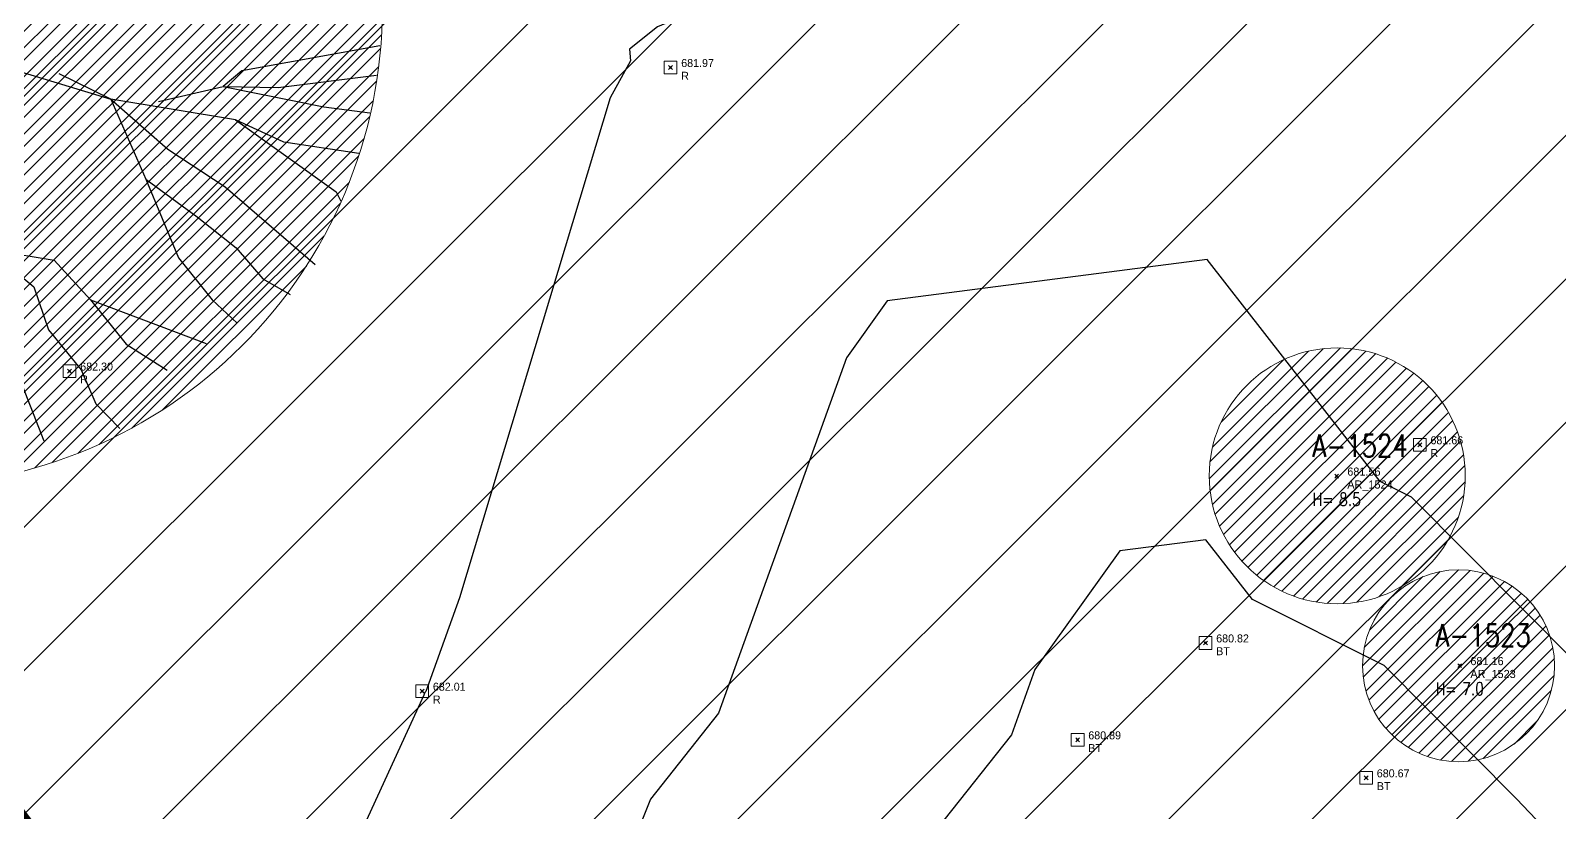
# Model space of a CAD drawing. Extents: x 350769 to 354978, y 6304672 to 6307963.
# Drawn here: x 352335.83 to 352359.71, y 6305961.51 to 6305973.74 of the extents above; entities that cross this region are included whole.
import ezdxf

# ---------------------------------------------------------------- set-up
doc = ezdxf.new("R2010")
doc.units = 0
doc.header["$PDMODE"] = 35
doc.header["$PDSIZE"] = 0.03
doc.linetypes.add('CONTINUOS', pattern=[0])
doc.linetypes.add('DASHDOT', pattern=[1, 0.5, -0.25, 0, -0.25])
doc.layers.get('0').update_dxf_attribs({"linetype": 'CONTINUOUS'})
doc.layers.get('Defpoints').update_dxf_attribs({"linetype": 'CONTINUOUS'})
for name, color, linetype in [('02_Geo ext_Acotamiento', 7, 'CONTINUOUS'), ('03_Pav ext_HCV', 34, 'CONTINUOUS'), ('03_Pav ext_Vereda HC', 42, 'CONTINUOUS'), ('03_S2_Pav ext_Borde vereda', 7, 'CONTINUOUS'), ('1-ARBOL H1', 7, 'CONTINUOUS'), ('1-ARBOL H2', 1, 'CONTINUOUS'), ('1-ARBOL H3', 241, 'CONTINUOUS'), ('1-ARBOL NOMBRE', 3, 'CONTINUOUS'), ('1-ARBOL PTO', 7, 'CONTINUOUS'), ('2-ACHURADO EDIFICACION', 252, 'CONTINUOUS'), ('C-TINN', 5, 'CONTINUOUS'), ('C-TOPO-MINR', 8, 'CONTINUOUS'), ('Paisajismo', 253, 'CONTINUOUS'), ('V-NODE-TEXT DIC 2012', 31, 'CONTINUOUS')]:
    doc.layers.add(name, color=color, linetype=linetype)
doc.layers.add('0_ASD_LINEA OFICIAL', color=253, linetype='DASHDOT', lineweight=20)
doc.layers.add('0_ASD_TOPOGRAFIA_ELEMENTOS', color=7, linetype='CONTINUOS', lineweight=5, true_color=0xbdbdbd)
doc.styles.add('ROMANS', font='romans.shx', dxfattribs={"width": 0.65})
doc.dimstyles.new('Principal', dxfattribs={"dimscale": 0, "dimtxt": 2, "dimasz": 2, "dimexe": 1, "dimexo": 1, "dimtad": 1, "dimrnd": 0.05, "dimzin": 1, "dimtxsty": 'ROMANS', "dimcen": 2.5, "dimclrt": 2, "dimaunit": 2, "dimadec": 0, "dimazin": 0, "dimtfac": 1, "dimtmove": 0, "dimatfit": 3, "dimfxl": 1, "dimfxlon": 1, "dimarcsym": 0})

# ---------------------------------------------------------------- blocks, each defined once
blk = doc.blocks.new('*D1079')
at = {"layer": '02_Geo ext_Acotamiento', "color": 0, "lineweight": -2, "transparency": 16777216}
blk.add_line((352275.9834041503, 6305950.408022937), (352270.2940694395, 6305949.519274759), dxfattribs=at)
at = {"layer": '02_Geo ext_Acotamiento', "color": 0, "transparency": 16777216}
blk.add_solid([(352270.2683459033, 6305949.68394436), (352270.3197929759, 6305949.354605158), (352269.3060518341, 6305949.364933541)], dxfattribs=at)
at = {"layer": 'Defpoints', "color": 0, "transparency": 16777216}
for p in [(352392.8269086607, 6305968.660500091), (352269.3060518341, 6305949.364933541)]:
    blk.add_point(p, dxfattribs=at)
at = {"layer": '02_Geo ext_Acotamiento', "color": 2, "transparency": 16777216, "insert": (352273.6384944128, 6305950.96046438), "char_height": 1, "attachment_point": 5, "rotation": 8.878591050159264, "style": 'ROMANS'}
blk.add_mtext('R125,00', dxfattribs=at)
blk = doc.blocks.new('*D1156')
at = {"layer": '02_Geo ext_Acotamiento', "color": 0, "lineweight": -2, "transparency": 16777216}
blk.add_line((352265.1263020157, 6305940.537977832), (352259.5027200941, 6305939.299539646), dxfattribs=at)
at = {"layer": '02_Geo ext_Acotamiento', "color": 0, "transparency": 16777216}
blk.add_solid([(352259.466875284, 6305939.462306128), (352259.5385649044, 6305939.136773165), (352258.5261212075, 6305939.084470786)], dxfattribs=at)
at = {"layer": 'Defpoints', "color": 0, "transparency": 16777216}
for p in [(352392.8269086622, 6305968.660500089), (352258.5261212075, 6305939.084470786)]:
    blk.add_point(p, dxfattribs=at)
at = {"layer": '02_Geo ext_Acotamiento', "color": 2, "transparency": 16777216, "insert": (352262.7517488983, 6305940.944537443), "char_height": 1, "attachment_point": 5, "rotation": 12.419567213945234, "style": 'ROMANS'}
blk.add_mtext('R137,50', dxfattribs=at)
blk = doc.blocks.new('A$C27410629')
at = {"true_color": 0x136734, "transparency": 33554559}
h = blk.add_hatch(dxfattribs=at)
h.set_pattern_fill('ANSI31', color=116, scale=0.5)
h.set_pattern_definition([(45, (-8759.562515186517, -519.1035735587502), (-1.122532015133644, 1.122532015133644), [])])
h.paths.add_polyline_path([(137.5068959888558, 1252.464406617455, 0.1176268807227723), (109.8147584422568, 1254.193915082657, 0.06692451075002814), (94.44469839795602, 1249.334472017372, 0.3153492887079504), (64.30173641118381, 1196.270282113329, 0.02268268711599586), (65.7292635223912, 1185.310127003227), (112.3603922077091, 1218.953454515778), (153.4782689701005, 1161.962272479494), (172.1053089193083, 1139.480769404351), (187.9579650288579, 1141.807885415954), (193.565073162812, 1120.465553675225), (224.197974734232, 1050.129297271156), (250.6203797236194, 989.4787086543838), (268.1526288855184, 972.7353945672494, 7.254700715645028e-06), (291.4898137452492, 983.2987389690225), (238.1945199318034, 1105.633967029937), (205.2934048173047, 1181.112163638985), (177.0531538182076, 1197.651557407602)])
at = {"true_color": 0xf8d731, "transparency": 33554559}
h = blk.add_hatch(dxfattribs=at)
h.set_pattern_fill('ANSI31', color=40, scale=0.5)
h.set_pattern_definition([(45, (-8562.389606185756, -452.7772535526492), (-1.122532015133644, 1.122532015133644), [])])
h.paths.add_polyline_path([(112.3603922079938, 1218.953454516186), (65.72926352267586, 1185.310127003635, 0.04113116297929446), (70.93430501728926, 1165.446933868518, 0.01403462391349817), (80.53034666708209, 1140.452970316796), (85.58360470618118, 1125.976145258928), (117.4026874122528, 1137.08554251631), (153.4782689703861, 1161.962272479902)], flags=17)
at = {"layer": '0_ASD_LINEA OFICIAL', "ltscale": 8, "const_width": 0.5}
blk.add_lwpolyline([(250.6203797236194, 989.4787086543838), (268.1526288854875, 972.7353945673531, 7.254700715664111e-06), (291.4898137452146, 983.2987389692971), (291.4898137452146, 983.2987389692971), (238.1945199318034, 1105.633967029937), (205.2934048173047, 1181.112163638985), (177.0531538182076, 1197.651557407602), (137.6146324061954, 1252.315079214)], format="xyb", dxfattribs=at)
blk = doc.blocks.new('1.0 - LO RECABARREN LOTEO PARQUE - VEGETACION EXISTENTE ETAPA MUNICIPAL__2024')
at = {"layer": 'Paisajismo'}
for p, q in [((352341.283186875, 6305973.496533778), (352339.1280946254, 6305973.107958621)), ((352335.4220856784, 6305973.170409152), (352337.0810840203, 6305972.66266326)), ((352337.0810840203, 6305972.66266326), (352336.2781121652, 6305973.058962085)), ((352339.1280946254, 6305973.107958621), (352338.8362354711, 6305972.862318362)), ((352339.6975902926, 6305972.846055183), (352341.2334384997, 6305973.03977268)), ((352337.82658048, 6305972.63023075), (352338.8362354711, 6305972.862318362)), ((352338.8362354711, 6305972.862318362), (352340.4099695782, 6305972.545574524)), ((352338.8362354711, 6305972.862318362), (352339.6975902926, 6305972.846055183)), ((352339.0296135201, 6305972.340019739), (352337.0810840203, 6305972.66266326)), ((352337.0810840203, 6305972.66266326), (352337.6295843449, 6305971.413616606)), ((352337.0810840203, 6305972.66266326), (352337.9721755452, 6305971.883566655)), ((352340.4099695782, 6305972.545574524), (352341.1264965919, 6305972.449215181)), ((352339.0296135201, 6305972.340019739), (352340.6002527934, 6305971.214470069)), ((352339.7858252442, 6305971.992248023), (352339.0296135201, 6305972.340019739)), ((352340.9554099652, 6305971.813878305), (352339.7858252442, 6305971.992248023)), ((352337.9721755452, 6305971.883566655), (352338.8668584221, 6305971.29497123)), ((352337.6295843449, 6305971.413616606), (352338.1394300231, 6305970.184571119)), ((352337.6295843449, 6305971.413616606), (352338.4289593627, 6305970.826816705)), ((352338.8668584221, 6305971.29497123), (352340.2740828237, 6305970.077351329)), ((352340.6002527934, 6305971.214470069), (352340.6755285191, 6305971.070141929)), ((352338.4289593627, 6305970.826816705), (352339.0395008515, 6305970.338870622)), ((352339.0395008515, 6305970.338870622), (352339.4594212122, 6305969.854519669)), ((352335.177506815, 6305970.316504153), (352336.2000261776, 6305970.149431955)), ((352335.177506815, 6305970.316504153), (352335.8815686391, 6305969.731507829)), ((352336.2000261776, 6305970.149431955), (352336.7627509267, 6305969.528868506)), ((352338.1394300231, 6305970.184571119), (352338.6655885419, 6305969.528819956)), ((352339.4594212122, 6305969.854519669), (352339.8838376564, 6305969.60829705)), ((352335.8815686391, 6305969.731507829), (352336.1072656254, 6305969.060255007)), ((352336.7627509267, 6305969.528868506), (352338.5736338624, 6305968.846399608)), ((352336.7627509267, 6305969.528868506), (352337.3241213345, 6305968.836574391)), ((352338.6655885419, 6305969.528819956), (352339.0536036997, 6305969.162706683)), ((352336.1072656254, 6305969.060255007), (352336.619796255, 6305968.431234712)), ((352337.3241213345, 6305968.836574391), (352337.962689133, 6305968.429851666)), ((352336.619796255, 6305968.431234712), (352336.8481909063, 6305967.902859683)), ((352336.038859789, 6305967.318056215), (352335.6623558067, 6305968.293890165)), ((352336.8481909063, 6305967.902859683), (352337.2222503086, 6305967.514659124))]:
    blk.add_line(p, q, dxfattribs=at)
blk = doc.blocks.new('TOPOGRAFIA')
at = {"layer": '0_ASD_TOPOGRAFIA_ELEMENTOS', "true_color": 0xf26507}
h = blk.add_hatch(dxfattribs=at)
h.set_pattern_fill('ANSI31', color=30, scale=0.1)
h.set_pattern_definition([(45, (384031.0516176256, 6301234.35776002), (-0.2245064030267289, 0.2245064030267289), [])])
edge = h.paths.add_edge_path()
edge.add_arc((390333.8258349665, 6302974.109936333), 7.5, 0, 360)
h = blk.add_hatch(dxfattribs=at)
h.set_pattern_fill('ANSI31', color=30, scale=0.1)
h.set_pattern_definition([(45, (384053.4669994119, 6301227.023492405), (-0.2245064030267289, 0.2245064030267289), [])])
edge = h.paths.add_edge_path()
edge.add_arc((390356.2412167527, 6302966.775668719), 2, 0, 360)
h = blk.add_hatch(dxfattribs=at)
h.set_pattern_fill('ANSI31', color=30, scale=0.1)
h.set_pattern_definition([(45, (384055.3621355337, 6301224.053999951), (-0.2245064030267289, 0.2245064030267289), [])])
edge = h.paths.add_edge_path()
edge.add_arc((390358.1363528746, 6302963.806176265), 1.5, 0, 360)
at = {"layer": '2-ACHURADO EDIFICACION', "lineweight": 0, "true_color": 0xbdbdbd}
h = blk.add_hatch(dxfattribs=at)
h.set_pattern_fill('ANSI31', color=9, scale=0.25)
h.set_pattern_definition([(45, (38000, -3000), (-0.561266007566822, 0.5612660075668221), [])])
h.paths.add_polyline_path([(390327.627, 6302951.749), (390327.2994358053, 6302951.517488061), (390319.355, 6302962.757999999), (390318.8266655438, 6302962.361017291), (390313.848, 6302968.987000001), (390308.922, 6302965.432999999), (390311.318, 6302962.155), (390305.083, 6302957.373), (390303.711, 6302959.217), (390298.4, 6302955.382999999), (390293.82, 6302952.065), (390295.735, 6302949.36), (390288.406, 6302944.101), (390293.057, 6302937.645), (390301.664, 6302943.75, 0.455625162279396), (390304.8529999999, 6302944.772000001, 0.2076474804618814), (390304.846128978, 6302946.552609009), (390305.152, 6302946.822000001), (390311.019, 6302951.207), (390315.831, 6302944.557999999), (390325.324, 6302931.036), (390317.821, 6302925.589), (390326.706, 6302913.574, 0.2996396774800834), (390327.8739999998, 6302913.496), (390329.906, 6302915.051, 0.2469041141044179), (390330.1009999997, 6302915.919), (390328.7638008675, 6302917.735068206), (390330.771, 6302919.213), (390332.0220000001, 6302917.514), (390332.542, 6302917.24, 0.1964593871867426), (390333.1906864677, 6302917.423841837), (390334.68, 6302918.512), (390334.783, 6302918.629, 0.3535939934268906), (390334.8263871195, 6302919.675467933), (390331.641, 6302924.087), (390338.743, 6302929.22), (390342.045, 6302931.639), (390340.944, 6302933.087), (390336.263, 6302939.53)])
at = {"layer": '0_ASD_LINEA OFICIAL', "ltscale": 8, "const_width": 0.5}
blk.add_lwpolyline([(390427.742220837, 6302814.067302241), (390462.175169294, 6302752.281984893), (390383.0708512056, 6302730.60460566), (390309.799280958, 6302723.34933251), (390311.3694829855, 6302703.307175558), (390386.7450058985, 6302710.87060822), (390472.1157813581, 6302734.447625814), (390495.6666031898, 6302745.107885282), (390523.3047577998, 6302756.108814369), (390473.7988608223, 6302802.290811195, -0.151018922054954), (390428.284824325, 6302881.718520356), (390391.7076271252, 6302986.357196383, -0.03536723877870568), (390370.1826827545, 6302995.883561216, 0.281090384313248), (390309.6791110245, 6302995.975573557), (390362.1061406052, 6302925.87386779), (390362.1051407481, 6302925.873120026), (390363.124082257, 6302924.510663705, -0.03343587294185583), (390384.9297867847, 6302890.883640137), (390427.742220837, 6302814.067302241)], format="xyb", dxfattribs=at)
blk.add_lwpolyline([(390427.742220837, 6302814.067302241), (390462.175169294, 6302752.281984893), (390383.0708512056, 6302730.60460566), (390309.799280958, 6302723.34933251), (390311.3694829855, 6302703.307175558), (390386.7450058985, 6302710.87060822), (390472.1157813581, 6302734.447625814), (390495.6666031898, 6302745.107885282), (390523.3047577998, 6302756.108814369), (390473.7988608223, 6302802.290811195, -0.151018922054954), (390428.284824325, 6302881.718520356), (390391.7076271252, 6302986.357196383, -0.03536723877870568), (390370.1826827545, 6302995.883561216, 0.281090384313248), (390309.6791110245, 6302995.975573557), (390362.1061406052, 6302925.87386779), (390362.1051407481, 6302925.873120026), (390363.124082257, 6302924.510663705, -0.03343587294185583), (390384.9297867847, 6302890.883640137), (390427.742220837, 6302814.067302241)], format="xyb", dxfattribs=at)
blk.add_lwpolyline([(390300.6404766534, 6302880.138905664), (390362.1061406052, 6302925.87386779), (390309.6791110245, 6302995.975573557, 0.09256591844796463), (390293.8108981676, 6302981.742677435, -0.3964153860767294), (390284.2829851062, 6302954.556046659, 0.01425666658648552), (390284.8175285188, 6302952.058129574, -0.003133779082381591)], format="xyb", close=True, dxfattribs=at)
blk.add_lwpolyline([(390300.6404766534, 6302880.138905664), (390362.1061406052, 6302925.87386779), (390309.6791110245, 6302995.975573557, 0.09256591844796463), (390293.8108981676, 6302981.742677435, -0.3964153860767294), (390284.2829851062, 6302954.556046659, 0.01425666658648552), (390284.8175285188, 6302952.058129574, -0.003133779082381591)], format="xyb", close=True, dxfattribs=at)
at = {"layer": '0_ASD_TOPOGRAFIA_ELEMENTOS', "color": 30, "true_color": 0xf26507}
for centre, radius in [((390333.8258349665, 6302974.109936333), 7.5), ((390356.2412167527, 6302966.775668719), 2), ((390358.1363528746, 6302963.806176265), 1.5)]:
    blk.add_circle(centre, radius, dxfattribs=at)
at = {"layer": '1-ARBOL H1', "color": 9, "lineweight": 0, "true_color": 0xbdbdbd}
for p in [(390356.231, 6302966.771000001), (390358.154, 6302963.808999999)]:
    blk.add_point(p, dxfattribs=at)
at = {"layer": '1-ARBOL PTO', "color": 9, "lineweight": 0, "true_color": 0xbdbdbd}
for p in [(390356.231, 6302966.771000001), (390358.154, 6302963.808999999)]:
    blk.add_point(p, dxfattribs=at)
at = {"layer": 'C-TINN', "color": 9, "linetype": 'Continuous', "lineweight": 0, "true_color": 0xbdbdbd}
for points, elevation in [([(390345.726, 6302973.059), (390345.726, 6302973.259), (390345.926, 6302973.259), (390345.926, 6302973.059), (390345.726, 6302973.059)], 681.966), ([(390336.338, 6302968.313), (390336.338, 6302968.512999999), (390336.538, 6302968.512999999), (390336.538, 6302968.313), (390336.338, 6302968.313)], 682.305), ([(390357.4300000001, 6302967.161), (390357.4300000001, 6302967.361), (390357.63, 6302967.361), (390357.63, 6302967.161), (390357.4300000001, 6302967.161)], 681.655), ([(390354.083, 6302964.063), (390354.083, 6302964.262999999), (390354.283, 6302964.262999999), (390354.283, 6302964.063), (390354.083, 6302964.063)], 680.816), ([(390341.847, 6302963.308), (390341.847, 6302963.507999999), (390342.047, 6302963.507999999), (390342.047, 6302963.308), (390341.847, 6302963.308)], 682.006), ([(390352.085, 6302962.548), (390352.085, 6302962.748), (390352.285, 6302962.748), (390352.285, 6302962.548), (390352.085, 6302962.548)], 680.887), ([(390356.592, 6302961.954), (390356.592, 6302962.153999999), (390356.792, 6302962.153999999), (390356.792, 6302961.954), (390356.592, 6302961.954)], 680.667)]:
    blk.add_lwpolyline(points, dxfattribs=dict(at, elevation=elevation))
for p in [(390345.826, 6302973.159, 681.966), (390336.438, 6302968.413, 682.305), (390357.53, 6302967.261, 681.655), (390354.183, 6302964.163, 680.816), (390341.947, 6302963.408, 682.006), (390352.185, 6302962.648, 680.887), (390356.692, 6302962.054, 680.667)]:
    blk.add_point(p, dxfattribs=at)
at = {"layer": 'C-TOPO-MINR', "color": 9, "linetype": 'Continuous', "lineweight": -3, "true_color": 0xbdbdbd}
for points, elevation in [([(390379.684199005, 6302984.140099503), (390376.0147878788, 6302984.443811448), (390370.2033647059, 6302984.290552941), (390365.5125057852, 6302983.010147108), (390364.152575, 6302982.634075), (390355.4591057692, 6302977.088615385), (390355.1952340425, 6302976.976808511), (390355.0969473684, 6302976.191105263), (390354.9369026549, 6302974.269707965), (390354.6874064838, 6302973.949354115), (390354.2240580645, 6302974.544006452), (390348.9993333333, 6302973.867711111), (390346.147876033, 6302974.016446281), (390345.6202141414, 6302973.793666666), (390345.1861867955, 6302973.445344605), (390345.2031158537, 6302973.262710365), (390344.8844306784, 6302972.683), (390342.52885, 6302964.87065), (390342.0018954424, 6302963.403924933), (390341.9892973621, 6302963.388019185), (390341.9728654822, 6302963.347017766), (390337.2810485437, 6302953.110286849)], 682), ([(390362.5723284916, 6302961.234960893), (390357.3985323887, 6302966.444112348), (390356.9116626937, 6302966.688663886), (390354.2067193548, 6302970.160135483), (390349.2124017391, 6302969.513664348), (390348.5723336423, 6302968.619494903), (390346.576515639, 6302963.064336014), (390345.514077538, 6302961.722951239), (390344.128322335, 6302958.265164975)], 681.5), ([(390360.46133, 6302960.22984), (390359.0427195531, 6302961.726581005), (390356.9744433198, 6302963.80899089), (390354.9170262217, 6302964.842418355), (390354.1893806452, 6302965.776264516), (390352.84588, 6302965.60236), (390351.5190435589, 6302963.748781279), (390351.1511358356, 6302962.724747095), (390349.0388577138, 6302960.057883293)], 681)]:
    blk.add_lwpolyline(points, dxfattribs=dict(at, elevation=elevation))
at = {"layer": 'V-NODE-TEXT DIC 2012', "color": 9, "lineweight": 0, "true_color": 0xbdbdbd}
for p in [(390345.826, 6302973.159), (390336.438, 6302968.413), (390357.53, 6302967.261), (390356.231, 6302966.771), (390354.183, 6302964.163), (390358.154, 6302963.809), (390341.947, 6302963.408), (390352.185, 6302962.648), (390356.692, 6302962.054)]:
    blk.add_point(p, dxfattribs=at)
at = {"layer": '1-ARBOL H2', "color": 9, "lineweight": 0, "true_color": 0xbdbdbd, "style": 'ROMANS', "width": 0.8}
for p in [(390355.8540668353, 6302966.309000005), (390357.7770668355, 6302963.347000006)]:
    blk.add_text('H=', height=0.2, dxfattribs=at).set_placement(p)
at = {"layer": '1-ARBOL H3', "color": 9, "lineweight": 0, "true_color": 0xbdbdbd, "style": 'ROMANS', "width": 0.8}
for s, p in [('8.5', (390356.2671939023, 6302966.309000005)), ('7.0', (390358.1901939024, 6302963.347000006))]:
    blk.add_text(s, height=0.2, dxfattribs=at).set_placement(p)
at = {"layer": '1-ARBOL NOMBRE', "color": 9, "lineweight": 0, "true_color": 0xbdbdbd, "style": 'ROMANS', "width": 0.8}
for s, p in [('A-1524', (390355.8540668353, 6302967.071000002)), ('A-1523', (390357.7770668355, 6302964.109000003))]:
    blk.add_text(s, height=0.35, dxfattribs=at).set_placement(p)
at = {"layer": 'V-NODE-TEXT DIC 2012', "color": 9, "lineweight": 0, "true_color": 0xbdbdbd}
for s, height, p in [('681.97', 0.125, (390345.9927893219, 6302973.167210678)), ('R', 0.125, (390345.9927893219, 6302972.967210678)), ('682.30', 0.125, (390336.6047893219, 6302968.421210677)), ('R', 0.125, (390336.6047893219, 6302968.221210678)), ('681.66', 0.125, (390357.6967893219, 6302967.269210678)), ('R', 0.125, (390357.6967893219, 6302967.069210678)), ('681.56', 0.127, (390356.3977893219, 6302966.778210677)), ('AR_1524', 0.127, (390356.3977893219, 6302966.576210678)), ('680.82', 0.125, (390354.3497893219, 6302964.171210677)), ('BT', 0.125, (390354.3497893219, 6302963.971210678)), ('AR_1523', 0.127, (390358.3207893218, 6302963.614210678)), ('681.16', 0.127, (390358.3207893218, 6302963.816210678)), ('682.01', 0.125, (390342.1137893219, 6302963.416210677)), ('R', 0.125, (390342.1137893219, 6302963.216210678)), ('680.89', 0.125, (390352.3517893219, 6302962.656210678)), ('BT', 0.125, (390352.3517893219, 6302962.456210678)), ('680.67', 0.125, (390356.8587893219, 6302962.062210677)), ('BT', 0.125, (390356.8587893219, 6302961.862210678))]:
    blk.add_text(s, height=height, dxfattribs=at).set_placement(p)

msp = doc.modelspace()

# ---------------------------------------------------------------- hatches: boundary and pattern name
at = {"layer": '03_Pav ext_HCV'}
h = msp.add_hatch(dxfattribs=at)
h.set_pattern_fill('SWAMP', color=256, scale=0.025, angle=-5.87842838446813e-10, style=0)
h.set_pattern_definition([(359.9999999994121, (0, 0), (0.3175000000056422, 0.5499261309017425), [0.079375, -0.555625]), (90, (0.0396875, -4.072298054325074e-13), (-0.3174999999943578, 0.5499261309082575), [0.0396875, -1.06016476181]), (90, (0.049609375, -5.089262344881718e-13), (-0.3174999999943578, 0.5499261309082575), [0.03175, -1.06810226181]), (90, (0.029765625, -3.05311331771918e-13), (-0.3174999999943578, 0.5499261309082575), [0.03175, -1.06810226181]), (59.99999999941215, (0.05953125000000001, -6.108447081487611e-13), (-0.3174999995629745, 0.5499261311573168), [0.0254, -0.6096]), (119.9999999994121, (0.01984375, -2.036149027162537e-13), (-0.6349999995686166, 2.555744082988348e-10), [0.02539999999999999, -0.6095999999999997])])
edge = h.paths.add_edge_path()
edge.add_arc((352322.619927122, 6305957.952454516), 80.08939411852869, 61.47306009504361, 125.474074679176)
edge.add_arc((352321.2207757978, 6305962.994508756), 75.19250834106197, 126.8356006899431, 131.1207315314658)
edge.add_arc((352321.2207751991, 6305962.99450948), 75.19250740217743, 131.1207315504124, 162.7233444990002)
edge.add_arc((352299.0098645174, 6305969.946323255), 51.91913778424347, 162.769511835717, 181.5472097706088)
edge.add_line((352247.1096555825, 6305968.544474194), (352254.11489188, 6305968.473110226))
edge.add_arc((352299.0099400221, 6305969.94632122), 44.91921301972378, 162.4640258048755, 181.8794610623626, ccw=False)
edge.add_arc((352321.2207752036, 6305962.994509478), 68.1925074070583, 131.120731549531, 162.5173611113209, ccw=False)
edge.add_arc((352279.6623574644, 6306010.599035608), 4.99999999511551, 112.33172781377209, 131.1207315448529, ccw=False)
edge.add_line((352277.762515263, 6306015.224032857), (352283.6096528716, 6306017.625902134))
edge.add_arc((352283.8376339361, 6306017.070902464), 0.5999999996039481, -36.06801098736048, 112.3317278488226, ccw=False)
edge.add_line((352284.3226251645, 6306016.717655372), (352280.5182882363, 6306011.50930614))
edge.add_arc((352276.4806811295, 6306014.458497359), 4.999999999650124, 311.0019859931714, 323.8544696634246, ccw=False)
edge.add_arc((352321.2207752049, 6305962.994509477), 63.19250740856091, 131.0019859967045, 162.3975793612382)
edge.add_line((352260.9870741788, 6305982.104565816), (352259.4697379309, 6305977.322016968))
edge.add_arc((352329.3286668259, 6305955.158210923), 73.29054676273348, 162.3975793614011, 169.5581932157914)
edge.add_line((352257.2518488735, 6305968.441153317), (352264.3677510897, 6305968.368661969))
edge.add_arc((352329.328666818, 6305955.158210922), 66.2905467553442, 162.3975793610692, 168.5050789161063, ccw=False)
edge.add_line((352266.1419831768, 6305975.205145839), (352267.6593194248, 6305979.987694686))
edge.add_arc((352321.2207752089, 6305962.994509473), 56.19250741357776, 131.6981191326176, 162.3975793608672, ccw=False)
edge.add_arc((352256.6228667465, 6306039.255840346), 43.79092323785886, 308.4295388356934, 322.1572298501613)
edge.add_arc((352311.1196399244, 6305997.456961951), 24.89213509479481, 133.5611589344882, 143.1358287319911, ccw=False)
edge.add_arc((352314.6003614612, 6305991.279121158), 31.81485186321546, 104.643980751415, 130.4349182121786, ccw=False)
edge.add_arc((352322.6190903757, 6305957.949121572), 66.09274697598896, 63.24960656592111, 104.0648960359133, ccw=False)
edge.add_arc((352351.0173937814, 6306014.289436486), 3.000000000966762, 23.066713618244307, 63.2489537663007, ccw=False)
edge.add_line((352353.7775416014, 6306015.464844507), (352355.0256382796, 6306012.534005799))
edge.add_arc((352357.7857860881, 6306013.709413815), 2.999999988096044, 203.0667136067317, 239.1495079688138)
edge.add_line((352356.2473872155, 6306011.133888852), (352356.61527247, 6306010.904603812))
edge.add_arc((352584.9094736061, 6306378.55831641), 432.7672522953011, 238.1618283223467, 245.3281581197215)
edge.add_arc((352405.5157971045, 6305988.023042744), 2.999999999582114, 245.3281581182463, 280.552718719417)
edge.add_line((352406.0652175725, 6305985.073782303), (352409.3647523095, 6305985.688455695))
edge.add_arc((352409.9141727776, 6305982.739195254), 3.000000000501907, 66.0688925393651, 100.55271871615957, ccw=False)
edge.add_arc((352454.232007788, 6306082.601662854), 106.254670083535, 246.0688925455862, 268.0212033039081)
edge.add_arc((352451.0203387033, 6305990.059486728), 13.65678896145234, 268.0812174210845, 272.7008197288796)
edge.add_arc((352446.0283097071, 6306093.28206499), 116.9999999781904, 272.7608379982536, 279.7374951372363)
edge.add_arc((352596.0415865867, 6305224.025225505), 765.1063098174097, 98.36767084347122, 99.79971047001652, ccw=False)
edge.add_arc((352463.4927121162, 6306123.845761899), 144.4245562750382, 278.4436931224526, 283.1729189080482)
edge.add_arc((352463.4927114095, 6306123.845764496), 144.4245589651982, 283.1729189461994, 283.6462633768381)
edge.add_line((352497.5663418849, 6305983.498192595), (352495.9099347821, 6305990.600186132))
edge.add_line((352495.9099347821, 6305990.600186132), (352492.9982529592, 6305990.597078585))
edge.add_arc((352492.997149095, 6305991.19707757), 0.5999999999169152, 117.2317257187984, 270.1054113283246, ccw=False)
edge.add_line((352492.7225948891, 6305991.73057545), (352495.3422021209, 6305993.034390673))
edge.add_line((352495.3422021209, 6305993.034390673), (352493.6820656086, 6306000.152374386))
edge.add_arc((352516.413915744, 6305900.00095254), 102.6988038310602, 102.7880341013109, 109.8631656702423)
edge.add_arc((352446.0283097106, 6306093.282064974), 102.9999999628794, 275.4077953889236, 290.1557928994871, ccw=False)
edge.add_line((352455.7354173818, 6305990.740502411), (352459.2428169689, 6305990.830949344))
edge.add_line((352459.2428169689, 6305990.830949344), (352455.7354173818, 6305990.740502411))
edge.add_arc((352446.0283097163, 6306093.282064981), 102.9999999688386, 272.77670023942414, 275.4077953854228, ccw=False)
edge.add_arc((352454.2320077872, 6306082.601662847), 92.2546700768757, 261.64112423867033, 268.00350096024573, ccw=False)
edge.add_line((352440.8206754049, 6305991.327020614), (352444.24992591, 6305990.587070875))
edge.add_line((352444.24992591, 6305990.587070875), (352440.8206754049, 6305991.327020614))
edge.add_arc((352454.2320077868, 6306082.601662848), 92.25467007774816, 245.5772461335216, 261.641124238969, ccw=False)
edge.add_line((352416.0878331155, 6305998.601983743), (352416.6023085983, 6305998.041795899))
edge.add_line((352416.6023085983, 6305998.041795899), (352413.0038271977, 6305999.99411206))
edge.add_arc((352584.9094735776, 6306378.558316335), 415.767252216234, 237.3938080027654, 245.5772461332602, ccw=False)
at = {"layer": '03_Pav ext_Vereda HC'}
h = msp.add_hatch(dxfattribs=at)
h.set_pattern_fill('DOTS', color=256, scale=0.2, style=0)
h.set_pattern_definition([(0, (0, 0), (0.15875, 0.3175), [0, -0.3175])])
h.paths.add_polyline_path([(352533.7781987465, 6305988.647630177, 0.001234498587345054), (352535.675126165, 6305989.286498093), (352535.0273047538, 6305991.17866681, -0.001236873237655371), (352533.135689451, 6305990.541615871, -0.02053009870907239), (352503.8853697219, 6305981.940228953), (352503.2840382411, 6305984.518491437), (352499.4039184833, 6305983.544208242), (352499.9993888386, 6305980.991075858, -0.008887102906639828), (352487.1047705442, 6305978.156272031, -0.01455549524336389), (352464.6282001356, 6305974.170378275, -0.008990183444713605), (352459.9926205119, 6305973.570179023), (352460.1984365283, 6305971.58073849, 0.009019331760126793), (352464.9206284034, 6305972.191872346, 0.01455169346436648), (352487.5052945014, 6305976.196778146, 0.03211359260083807)])
h.paths.add_polyline_path([(352453.0159213872, 6305972.983824089, -0.006800505392013569), (352449.4833227422, 6305972.830716716, -0.009066641678675507), (352444.7696182578, 6305972.776126778), (352444.5771080579, 6305970.777466943, 0.01638310348206576), (352453.2219476647, 6305970.992351152)])
h.paths.add_polyline_path([(352389.6460369565, 6305991.879874823, -0.01753322086345317), (352376.9513572304, 6305998.31509122), (352352.1532079588, 6306011.99899601, 0.04440363374849853), (352342.0535807689, 6306016.089608755, 0.1133237876608219), (352314.4714570942, 6306018.047333277), (352314.9360717349, 6306016.097052595, -0.1572406347358349), (352351.2139975071, 6306010.232972499), (352375.9850852466, 6305996.564000573, 0.01750636999426037), (352388.7848668274, 6305990.074641938, -0.0115901603268221), (352405.9871731158, 6305981.141781882, 0.08676206377402094), (352437.5751283566, 6305971.093253941), (352437.7670282808, 6305973.085577833, -0.0864982168626583), (352406.9311932966, 6305982.905094895, 0.01159024218480682)])
h.paths.add_polyline_path([(352298.9308368328, 6306011.291528256, -0.04076991370934013), (352308.0869286793, 6306014.635858133), (352307.6251471448, 6306016.57596012, 0.04303443395370096), (352297.5531387314, 6306012.854879401, 0.2722251189562815), (352266.1428912832, 6305966.550484804), (352264.4334961653, 6305966.567898809, 0.01531595787327513), (352263.8567137016, 6305962.573567073), (352266.0299973136, 6305962.551427328, 0.02154698335859366), (352266.2729303729, 6305957.80291892, 0.06328346041658212), (352273.0108519612, 6305926.495241333, 0.007703608626722357), (352278.1261176605, 6305912.650623268), (352279.9891282905, 6305913.378097652, -0.007677046379327455), (352274.9122720578, 6305927.117035691, -0.06339052285138146), (352268.2648698924, 6305957.982510693, -0.3183358391945924)])
at = {"layer": '0_ASD_TOPOGRAFIA_ELEMENTOS'}
h = msp.add_hatch(dxfattribs=at)
h.set_pattern_fill('ANSI31', color=256, scale=0.1)
h.set_pattern_definition([(45, (346031.0516176256, 6304234.35776002), (-0.2245064030267289, 0.2245064030267289), [])])
edge = h.paths.add_edge_path()
edge.add_arc((352333.8258349666, 6305974.109936333), 7.5, 0, 360)
h = msp.add_hatch(dxfattribs=at)
h.set_pattern_fill('ANSI31', color=256, scale=0.1)
h.set_pattern_definition([(45, (346053.4669994119, 6304227.023492405), (-0.2245064030267289, 0.2245064030267289), [])])
edge = h.paths.add_edge_path()
edge.add_arc((352356.2412167528, 6305966.775668719), 2, 0, 360)
h = msp.add_hatch(dxfattribs=at)
h.set_pattern_fill('ANSI31', color=256, scale=0.1)
h.set_pattern_definition([(45, (346055.3621355337, 6304224.053999951), (-0.2245064030267289, 0.2245064030267289), [])])
edge = h.paths.add_edge_path()
edge.add_arc((352358.1363528746, 6305963.806176265), 1.5, 0, 360)
at = {"layer": '2-ACHURADO EDIFICACION'}
h = msp.add_hatch(dxfattribs=at)
h.set_pattern_fill('ANSI31', color=256, scale=0.25)
h.set_pattern_definition([(45, (0, 0), (-0.561266007566822, 0.5612660075668221), [])])
h.paths.add_polyline_path([(352327.627, 6305951.749), (352327.2994358053, 6305951.517488061), (352319.355, 6305962.757999999), (352318.8266655438, 6305962.361017291), (352313.848, 6305968.987000001), (352308.922, 6305965.432999999), (352311.318, 6305962.155), (352305.083, 6305957.373), (352303.711, 6305959.217), (352298.4, 6305955.382999999), (352293.82, 6305952.065), (352295.735, 6305949.36), (352288.406, 6305944.101), (352293.057, 6305937.645), (352301.664, 6305943.75, 0.455625162279396), (352304.8529999999, 6305944.772000001, 0.2076474804618814), (352304.846128978, 6305946.552609009), (352305.152, 6305946.822000001), (352311.019, 6305951.207), (352315.831, 6305944.557999999), (352325.324, 6305931.036), (352317.821, 6305925.589), (352326.706, 6305913.574, 0.2996396774800834), (352327.8739999998, 6305913.496), (352329.906, 6305915.051, 0.2469041141044179), (352330.1009999997, 6305915.919), (352328.7638008675, 6305917.735068206), (352330.771, 6305919.213), (352332.0220000001, 6305917.514), (352332.542, 6305917.24, 0.1964593871867426), (352333.1906864677, 6305917.423841837), (352334.68, 6305918.512), (352334.783, 6305918.629, 0.3535939934268906), (352334.8263871195, 6305919.675467933), (352331.641, 6305924.087), (352338.743, 6305929.22), (352342.045, 6305931.639), (352340.944, 6305933.087), (352336.263, 6305939.53)])

# ---------------------------------------------------------------- linework, layer by layer
at = {"layer": '0_ASD_TOPOGRAFIA_ELEMENTOS'}
for centre, radius in [((352333.8258349666, 6305974.109936333), 7.5), ((352356.2412167528, 6305966.775668719), 2), ((352358.1363528746, 6305963.806176265), 1.5)]:
    msp.add_circle(centre, radius, dxfattribs=at)

# ---------------------------------------------------------------- block references
at = {"layer": '03_S2_Pav ext_Borde vereda', "linetype": 'Continuous'}
msp.add_blockref('A$C27410629', (352203.9623478023, 6304761.713605438), dxfattribs=at)
at = {"layer": 'Paisajismo'}
msp.add_blockref('1.0 - LO RECABARREN LOTEO PARQUE - VEGETACION EXISTENTE ETAPA MUNICIPAL__2024', (0, 0), dxfattribs=at)

# ---------------------------------------------------------------- dimensions: what is measured, and where the dimension line sits
at = {"layer": '02_Geo ext_Acotamiento'}
for center, mpoint, picture, middle in [((352392.8269086622, 6305968.660500089), (352258.5261212075, 6305939.084470786), '*D1156', (352262.9469750957, 6305940.05804143)), ((352392.8269086607, 6305968.660500091), (352269.3060518341, 6305949.364933541), '*D1079', (352273.7785958158, 6305950.063603161))]:
    dim = msp.add_radius_dim(center=center, mpoint=mpoint, dimstyle='Principal', override={"dimtmove": 1}, dxfattribs=at)
    dim.commit()
    dim.dimension.update_dxf_attribs({"geometry": picture, "text_midpoint": middle, "dimtype": 164})

# ---------------------------------------------------------------- next in the draw order: block references
at = {"layer": '0_ASD_TOPOGRAFIA_ELEMENTOS', "color": 30, "true_color": 0xf26507}
msp.add_blockref('TOPOGRAFIA', (-38000, 3000), dxfattribs=at)

doc.saveas('drawing.dxf')
